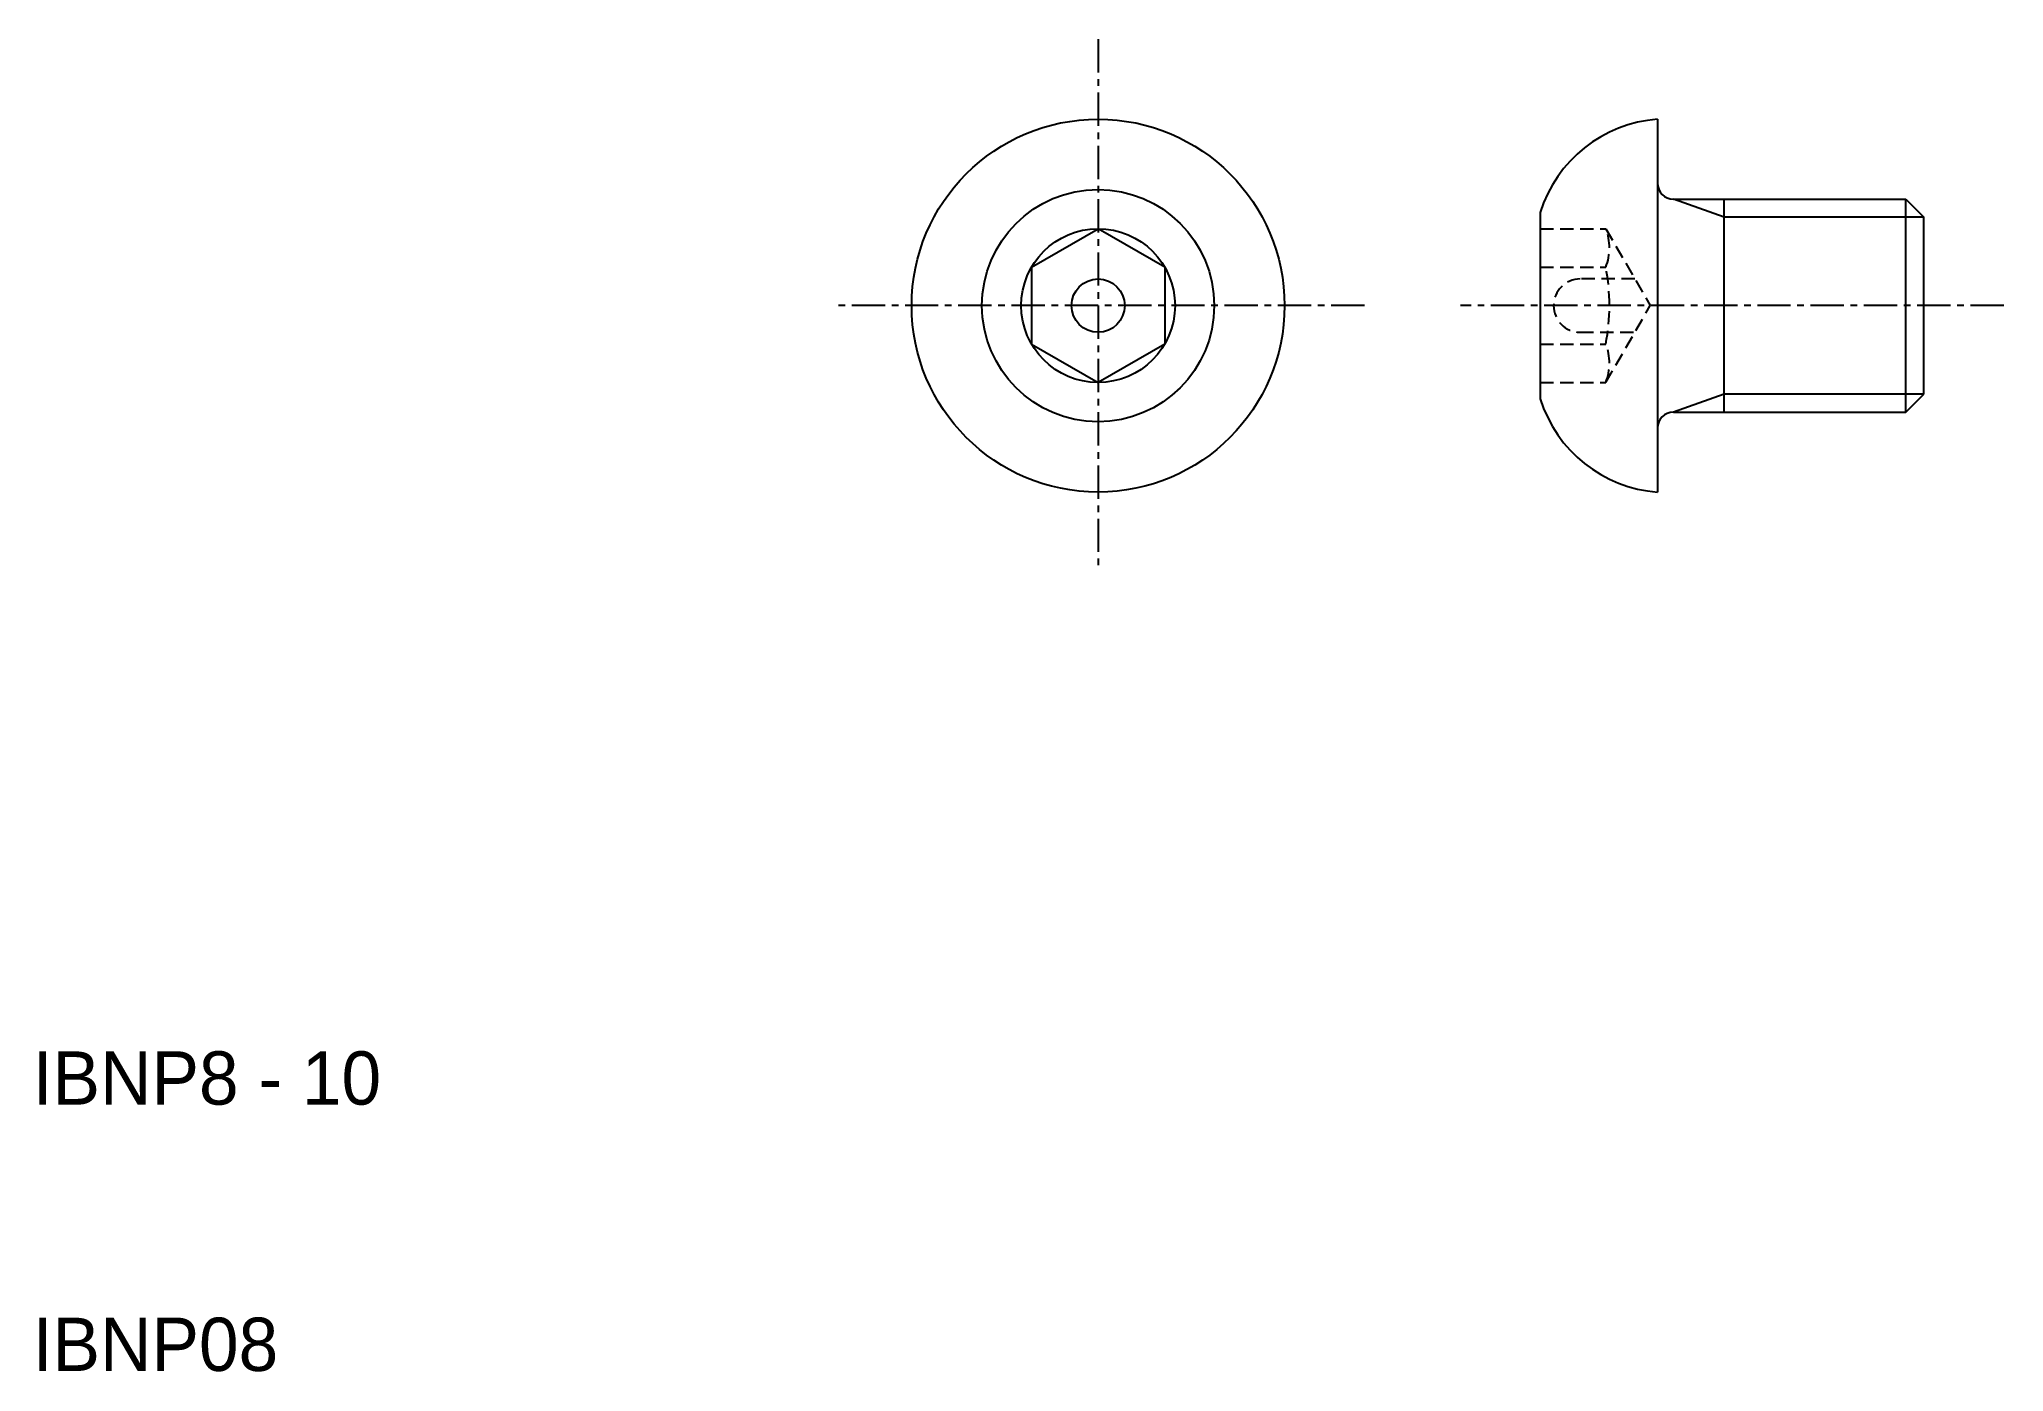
# Model space of a CAD drawing. Extents: x 10.2 to 84, y 10 to 60.
import ezdxf

# ---------------------------------------------------------------- set-up
doc = ezdxf.new("R2010")
doc.units = 0
doc.linetypes.add('CENTER', pattern=[2, 1.25, -0.25, 0.25, -0.25])
doc.linetypes.add('DASHED', pattern=[0.75, 0.5, -0.25])
doc.layers.get('0').update_dxf_attribs({"linetype": 'CONTINUOUS'})
doc.layers.add('CENTER', color=1, linetype='CENTER')

msp = doc.modelspace()

# ---------------------------------------------------------------- linework, layer by layer
at = {"color": 7, "linetype": 'CONTINUOUS'}
for p, q in [((71, 57), (71, 54.6)), ((71, 54.6), (71, 45.4)), ((71.6, 54), (80.323, 54)), ((73.5, 46), (73.5, 54)), ((80.323, 46), (80.323, 54)), ((80.323, 54), (81, 53.323)), ((66.6, 53.5), (66.6, 46.5)), ((81, 46.676), (81, 53.323)), ((47.5, 51.443), (50, 52.887)), ((52.5, 51.443), (50, 52.887)), ((47.5, 51.443), (47.5, 48.557)), ((52.5, 51.443), (52.5, 48.557)), ((47.5, 48.557), (50, 47.113)), ((52.5, 48.557), (50, 47.113)), ((80.323, 46), (81, 46.676)), ((71.6, 46), (80.323, 46)), ((71, 45.4), (71, 43))]:
    msp.add_line(p, q, dxfattribs=at)
at = {"color": 3, "linetype": 'CONTINUOUS'}
for p, q in [((73.5, 53.323), (71.6, 54)), ((81, 53.323), (73.5, 53.323)), ((73.5, 46.676), (71.6, 46)), ((81, 46.676), (73.5, 46.676))]:
    msp.add_line(p, q, dxfattribs=at)
at = {"color": 3, "linetype": 'DASHED'}
for p, q in [((66.6, 52.887), (69.06, 52.887)), ((69.06, 52.887), (70.726, 50)), ((66.6, 51.443), (69.06, 51.443)), ((70.149, 51), (68.1, 51)), ((69.06, 47.113), (70.726, 50)), ((68.1, 49), (70.149, 49)), ((66.6, 48.557), (69.06, 48.557)), ((66.6, 47.113), (69.06, 47.113))]:
    msp.add_line(p, q, dxfattribs=at)
at = {"color": 7, "linetype": 'CONTINUOUS'}
for radius in [7, 4.36, 2.887, 1]:
    msp.add_circle((50, 50), radius, dxfattribs=at)
for centre, radius, start, end in [((71.374, 52.014), 5, 94.29065, 162.71065), ((71.6, 54.6), 0.6, 180, 270), ((71.374, 47.986), 5, 197.28935, 265.70935), ((71.6, 45.4), 0.6, 90, 180)]:
    msp.add_arc(centre, radius, start, end, dxfattribs=at)
at = {"color": 3, "linetype": 'DASHED'}
for centre, radius, start, end in [((67.272, 52.165), 1.928, 338.01264, 21.98736), ((68.1, 50), 1, 90, 270), ((61.7, 50), 7.5, 348.9042, 11.0958), ((67.272, 47.835), 1.928, 338.01264, 21.98736)]:
    msp.add_arc(centre, radius, start, end, dxfattribs=at)
at = {"layer": 'CENTER', "color": 1, "linetype": 'CENTER'}
for p, q in [((50, 60), (50, 40)), ((60, 50), (40, 50)), ((84, 50), (63.6, 50))]:
    msp.add_line(p, q, dxfattribs=at)

# ---------------------------------------------------------------- texts
at = {"color": 7, "linetype": 'CONTINUOUS'}
for s, p in [('IBNP8 - 10', (10, 20)), ('IBNP08', (10, 10))]:
    msp.add_text(s, height=2, dxfattribs=at).set_placement(p)

doc.saveas('drawing.dxf')
